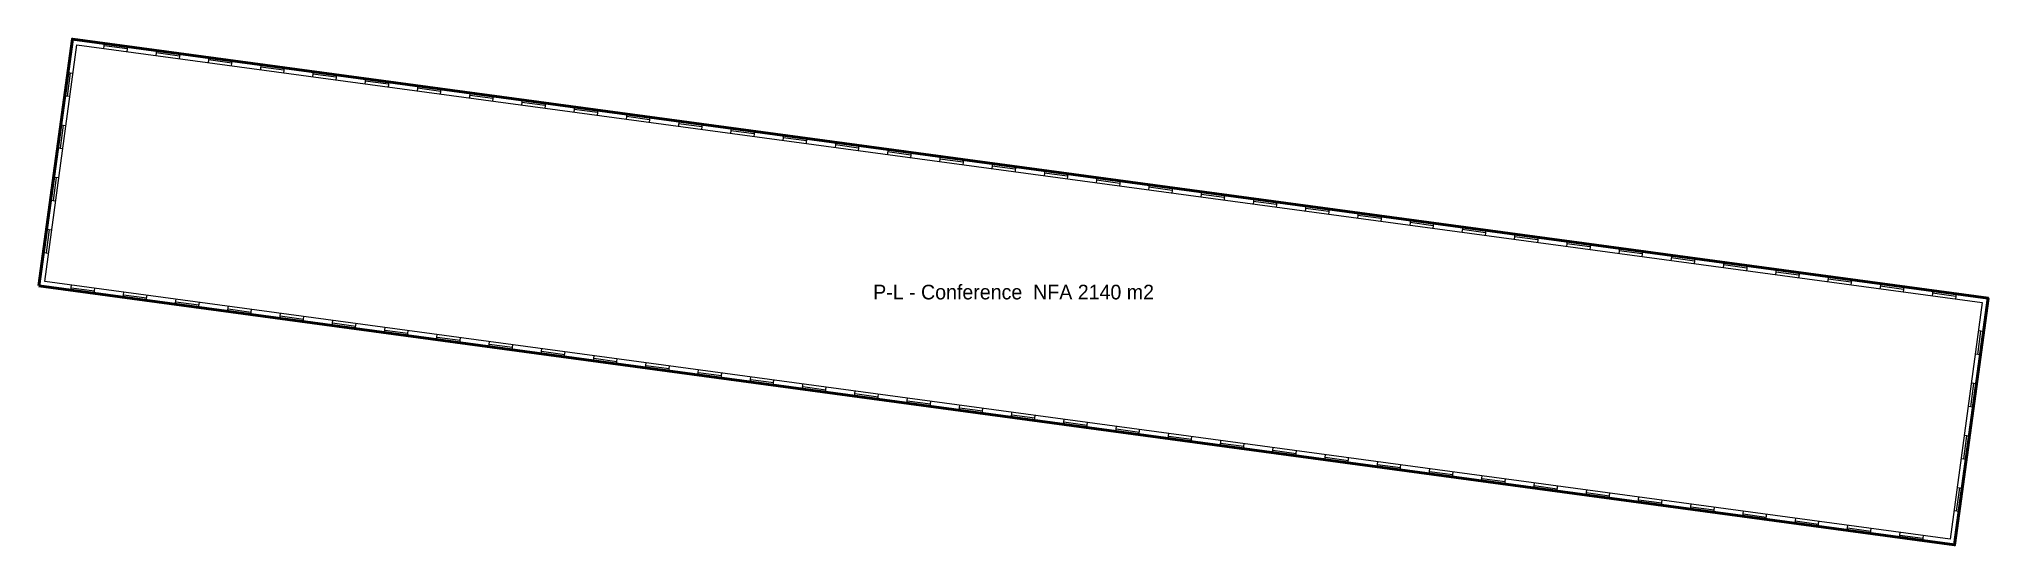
# Model space of a CAD drawing. Header units: metres. Extents: x -36 to 97, y -74 to -40.
import ezdxf
from ezdxf.enums import TextEntityAlignment as Align

# ---------------------------------------------------------------- set-up
doc = ezdxf.new("R2010")
doc.units = ezdxf.units.M
for name, color, linetype in [('TEXT', 250, 'Continuous'), ('WALL', 7, 'Continuous'), ('WINDOW', 5, 'Continuous')]:
    doc.layers.add(name, color=color, linetype=linetype)

msp = doc.modelspace()

# ---------------------------------------------------------------- linework, layer by layer
at = {"layer": 'WALL', "lineweight": 50}
msp.add_lwpolyline([(-35.92, -56.7), (94.89, -74.38), (97.17, -57.54), (-33.64, -39.85)], close=True, dxfattribs=at)
at = {"layer": 'WALL'}
msp.add_lwpolyline([(-35.53, -56.4), (-33.34, -40.24), (96.78, -57.84), (94.59, -73.99), (-35.53, -56.4)], close=True, dxfattribs=at)
at = {"layer": 'WINDOW'}
for p, q in [((-31.46, -40.14), (-31.51, -40.49)), ((-29.9, -40.53), (-31.48, -40.32)), ((-29.87, -40.36), (-29.92, -40.71)), ((-27.89, -40.63), (-27.94, -40.97)), ((-26.33, -41.02), (-27.92, -40.8)), ((-26.31, -40.84), (-26.35, -41.19)), ((-24.32, -41.11), (-24.37, -41.46)), ((-33.78, -42.15), (-33.99, -43.74)), ((-33.95, -42.13), (-33.6, -42.18)), ((-22.76, -41.5), (-24.35, -41.28)), ((-22.74, -41.32), (-22.79, -41.67)), ((-20.76, -41.59), (-20.8, -41.94)), ((-19.19, -41.98), (-20.78, -41.77)), ((-19.17, -41.81), (-19.22, -42.15)), ((-17.19, -42.07), (-17.24, -42.42)), ((-15.63, -42.46), (-17.21, -42.25)), ((-15.6, -42.29), (-15.65, -42.64)), ((-13.62, -42.56), (-13.67, -42.9)), ((-34.16, -43.72), (-33.82, -43.76)), ((-12.06, -42.94), (-13.65, -42.73)), ((-12.04, -42.77), (-12.08, -43.12)), ((-10.05, -43.04), (-10.1, -43.39)), ((-8.49, -43.43), (-10.08, -43.21)), ((-8.47, -43.25), (-8.52, -43.6)), ((-6.49, -43.52), (-6.53, -43.87)), ((-4.92, -43.91), (-6.51, -43.7)), ((-4.9, -43.74), (-4.95, -44.08)), ((-2.92, -44), (-2.97, -44.35)), ((-1.36, -44.39), (-2.94, -44.18)), ((-1.33, -44.22), (-1.38, -44.57)), ((0.65, -44.49), (0.6, -44.83)), ((2.21, -44.87), (0.62, -44.66)), ((2.23, -44.7), (2.19, -45.05)), ((4.22, -44.97), (4.17, -45.32)), ((5.78, -45.36), (4.19, -45.14)), ((5.8, -45.18), (5.75, -45.53)), ((-34.26, -45.72), (-34.47, -47.31)), ((-34.43, -45.7), (-34.08, -45.75)), ((7.78, -45.45), (7.74, -45.8)), ((9.35, -45.84), (7.76, -45.63)), ((9.37, -45.67), (9.32, -46.01)), ((11.35, -45.93), (11.3, -46.28)), ((12.91, -46.32), (11.33, -46.11)), ((12.94, -46.15), (12.89, -46.5)), ((14.92, -46.42), (14.87, -46.76)), ((-34.65, -47.28), (-34.3, -47.33)), ((16.48, -46.8), (14.89, -46.59)), ((16.5, -46.63), (16.46, -46.98)), ((18.49, -46.9), (18.44, -47.25)), ((20.05, -47.29), (18.46, -47.07)), ((20.07, -47.11), (20.02, -47.46)), ((22.05, -47.38), (22.01, -47.73)), ((23.62, -47.77), (22.03, -47.56)), ((23.64, -47.6), (23.59, -47.94)), ((25.62, -47.86), (25.57, -48.21)), ((27.18, -48.25), (25.6, -48.04)), ((27.21, -48.08), (27.16, -48.43)), ((29.19, -48.35), (29.14, -48.69)), ((30.75, -48.73), (29.17, -48.52)), ((30.77, -48.56), (30.73, -48.91)), ((32.76, -48.83), (32.71, -49.18)), ((34.32, -49.22), (32.73, -49)), ((34.34, -49.04), (34.29, -49.39)), ((-34.74, -49.29), (-34.96, -50.87)), ((-34.91, -49.27), (-34.57, -49.31)), ((36.32, -49.31), (36.28, -49.66)), ((37.89, -49.7), (36.3, -49.48)), ((37.91, -49.53), (37.86, -49.87)), ((39.89, -49.79), (39.84, -50.14)), ((41.45, -50.18), (39.87, -49.97)), ((41.48, -50.01), (41.43, -50.36)), ((43.46, -50.28), (43.41, -50.62)), ((45.02, -50.66), (43.44, -50.45)), ((45.04, -50.49), (45, -50.84)), ((-35.13, -50.85), (-34.78, -50.9)), ((47.03, -50.76), (46.98, -51.11)), ((48.59, -51.15), (47, -50.93)), ((48.61, -50.97), (48.56, -51.32)), ((50.59, -51.24), (50.55, -51.59)), ((52.16, -51.63), (50.57, -51.41)), ((52.18, -51.46), (52.13, -51.8)), ((54.16, -51.72), (54.11, -52.07)), ((55.72, -52.11), (54.14, -51.9)), ((-35.22, -52.86), (-35.44, -54.44)), ((-35.4, -52.83), (-35.05, -52.88)), ((55.75, -51.94), (55.7, -52.28)), ((57.73, -52.21), (57.68, -52.55)), ((59.29, -52.59), (57.71, -52.38)), ((59.31, -52.42), (59.27, -52.77)), ((61.3, -52.69), (61.25, -53.04)), ((62.86, -53.08), (61.27, -52.86)), ((62.88, -52.9), (62.83, -53.25)), ((64.86, -53.17), (64.82, -53.52)), ((-35.61, -54.42), (-35.26, -54.47)), ((66.43, -53.56), (64.84, -53.34)), ((66.45, -53.39), (66.4, -53.73)), ((68.43, -53.65), (68.38, -54)), ((69.99, -54.04), (68.41, -53.83)), ((70.02, -53.87), (69.97, -54.21)), ((72, -54.14), (71.95, -54.48)), ((73.56, -54.52), (71.98, -54.31)), ((73.58, -54.35), (73.54, -54.7)), ((75.57, -54.62), (75.52, -54.97)), ((77.13, -55.01), (75.54, -54.79)), ((77.15, -54.83), (77.1, -55.18)), ((79.13, -55.1), (79.09, -55.45)), ((80.7, -55.49), (79.11, -55.27)), ((80.72, -55.32), (80.67, -55.66)), ((82.7, -55.58), (82.65, -55.93)), ((84.26, -55.97), (82.68, -55.76)), ((84.29, -55.8), (84.24, -56.14)), ((-33.74, -56.99), (-33.69, -56.65)), ((-33.72, -56.82), (-32.13, -57.04)), ((-32.15, -57.21), (-32.11, -56.86)), ((-30.17, -57.48), (-30.13, -57.13)), ((86.27, -56.07), (86.22, -56.41)), ((87.83, -56.45), (86.25, -56.24)), ((87.85, -56.28), (87.81, -56.63)), ((89.84, -56.55), (89.79, -56.9)), ((91.4, -56.94), (89.81, -56.72)), ((91.42, -56.76), (91.38, -57.11)), ((93.4, -57.03), (93.36, -57.38)), ((94.97, -57.42), (93.38, -57.2)), ((-30.15, -57.3), (-28.56, -57.52)), ((-28.59, -57.69), (-28.54, -57.34)), ((-26.61, -57.96), (-26.56, -57.61)), ((-26.58, -57.79), (-25, -58)), ((-25.02, -58.17), (-24.97, -57.83)), ((-23.04, -58.44), (-22.99, -58.09)), ((-23.01, -58.27), (-21.43, -58.48)), ((-21.45, -58.66), (-21.4, -58.31)), ((94.99, -57.25), (94.94, -57.59)), ((-19.47, -58.92), (-19.42, -58.58)), ((-19.45, -58.75), (-17.86, -58.96)), ((-17.88, -59.14), (-17.84, -58.79)), ((-15.9, -59.41), (-15.86, -59.06)), ((-15.88, -59.23), (-14.29, -59.45)), ((-14.32, -59.62), (-14.27, -59.27)), ((-12.33, -59.89), (-12.29, -59.54)), ((-12.31, -59.71), (-10.73, -59.93)), ((-10.75, -60.1), (-10.7, -59.76)), ((96.47, -61.38), (96.69, -59.79)), ((96.86, -59.82), (96.52, -59.77)), ((-8.77, -60.37), (-8.72, -60.02)), ((-8.74, -60.2), (-7.16, -60.41)), ((-7.18, -60.58), (-7.13, -60.24)), ((-5.2, -60.85), (-5.15, -60.51)), ((-5.18, -60.68), (-3.59, -60.89)), ((-3.61, -61.07), (-3.57, -60.72)), ((-1.63, -61.33), (-1.59, -60.99)), ((-1.61, -61.16), (-0.02, -61.38)), ((-0.05, -61.55), (0, -61.2)), ((1.94, -61.82), (1.98, -61.47)), ((1.96, -61.64), (3.54, -61.86)), ((3.52, -62.03), (3.57, -61.68)), ((5.5, -62.3), (5.55, -61.95)), ((5.53, -62.13), (7.11, -62.34)), ((7.09, -62.51), (7.14, -62.17)), ((9.07, -62.78), (9.12, -62.43)), ((96.65, -61.4), (96.3, -61.35)), ((9.09, -62.61), (10.68, -62.82)), ((10.66, -63), (10.7, -62.65)), ((12.64, -63.26), (12.69, -62.92)), ((12.66, -63.09), (14.25, -63.3)), ((14.22, -63.48), (14.27, -63.13)), ((16.21, -63.75), (16.25, -63.4)), ((16.23, -63.57), (17.81, -63.79)), ((17.79, -63.96), (17.84, -63.61)), ((19.77, -64.23), (19.82, -63.88)), ((95.99, -64.95), (96.21, -63.36)), ((96.38, -63.38), (96.03, -63.34)), ((19.8, -64.05), (21.38, -64.27)), ((21.36, -64.44), (21.41, -64.09)), ((23.34, -64.71), (23.39, -64.36)), ((23.36, -64.54), (24.95, -64.75)), ((24.93, -64.92), (24.97, -64.58)), ((26.91, -65.19), (26.96, -64.84)), ((26.93, -65.02), (28.52, -65.23)), ((28.49, -65.41), (28.54, -65.06)), ((96.16, -64.97), (95.82, -64.92)), ((30.48, -65.67), (30.52, -65.33)), ((30.5, -65.5), (32.09, -65.71)), ((32.06, -65.89), (32.11, -65.54)), ((34.04, -66.16), (34.09, -65.81)), ((34.07, -65.98), (35.65, -66.2)), ((35.63, -66.37), (35.68, -66.02)), ((37.61, -66.64), (37.66, -66.29)), ((37.63, -66.46), (39.22, -66.68)), ((39.2, -66.85), (39.24, -66.51)), ((41.18, -67.12), (41.23, -66.77)), ((41.2, -66.95), (42.79, -67.16)), ((42.76, -67.33), (42.81, -66.99)), ((44.75, -67.6), (44.79, -67.26)), ((44.77, -67.43), (46.36, -67.64)), ((46.33, -67.82), (46.38, -67.47)), ((48.31, -68.08), (48.36, -67.74)), ((95.51, -68.51), (95.72, -66.93)), ((95.9, -66.95), (95.55, -66.9)), ((48.34, -67.91), (49.92, -68.13)), ((49.9, -68.3), (49.95, -67.95)), ((51.88, -68.57), (51.93, -68.22)), ((51.9, -68.39), (53.49, -68.61)), ((53.47, -68.78), (53.51, -68.43)), ((55.45, -69.05), (55.5, -68.7)), ((55.47, -68.88), (57.06, -69.09)), ((57.03, -69.26), (57.08, -68.92)), ((59.02, -69.53), (59.06, -69.18)), ((95.68, -68.54), (95.33, -68.49)), ((59.04, -69.36), (60.63, -69.57)), ((60.6, -69.75), (60.65, -69.4)), ((62.58, -70.01), (62.63, -69.67)), ((62.61, -69.84), (64.19, -70.05)), ((64.17, -70.23), (64.22, -69.88)), ((66.15, -70.5), (66.2, -70.15)), ((66.18, -70.32), (67.76, -70.54)), ((67.74, -70.71), (67.78, -70.36)), ((95.02, -72.08), (95.24, -70.49)), ((95.41, -70.52), (95.07, -70.47)), ((69.72, -70.98), (69.77, -70.63)), ((69.74, -70.8), (71.33, -71.02)), ((71.3, -71.19), (71.35, -70.85)), ((73.29, -71.46), (73.33, -71.11)), ((73.31, -71.29), (74.9, -71.5)), ((74.87, -71.67), (74.92, -71.33)), ((76.85, -71.94), (76.9, -71.6)), ((76.88, -71.77), (78.46, -71.98)), ((78.44, -72.16), (78.49, -71.81)), ((80.42, -72.42), (80.47, -72.08)), ((80.45, -72.25), (82.03, -72.47)), ((82.01, -72.64), (82.05, -72.29)), ((83.99, -72.91), (84.04, -72.56)), ((84.01, -72.73), (85.6, -72.95)), ((85.58, -73.12), (85.62, -72.77)), ((87.56, -73.39), (87.6, -73.04)), ((95.2, -72.1), (94.85, -72.06)), ((87.58, -73.22), (89.17, -73.43)), ((89.14, -73.6), (89.19, -73.26)), ((91.12, -73.87), (91.17, -73.52)), ((91.15, -73.7), (92.73, -73.91)), ((92.71, -74.09), (92.76, -73.74))]:
    msp.add_line(p, q, dxfattribs=at)

# ---------------------------------------------------------------- texts
at = {"layer": 'TEXT'}
msp.add_text('P-L - Conference  NFA 2140 m2', height=1, dxfattribs=at).set_placement((30.63, -57.12), align=Align.MIDDLE_CENTER)

doc.saveas('drawing.dxf')
